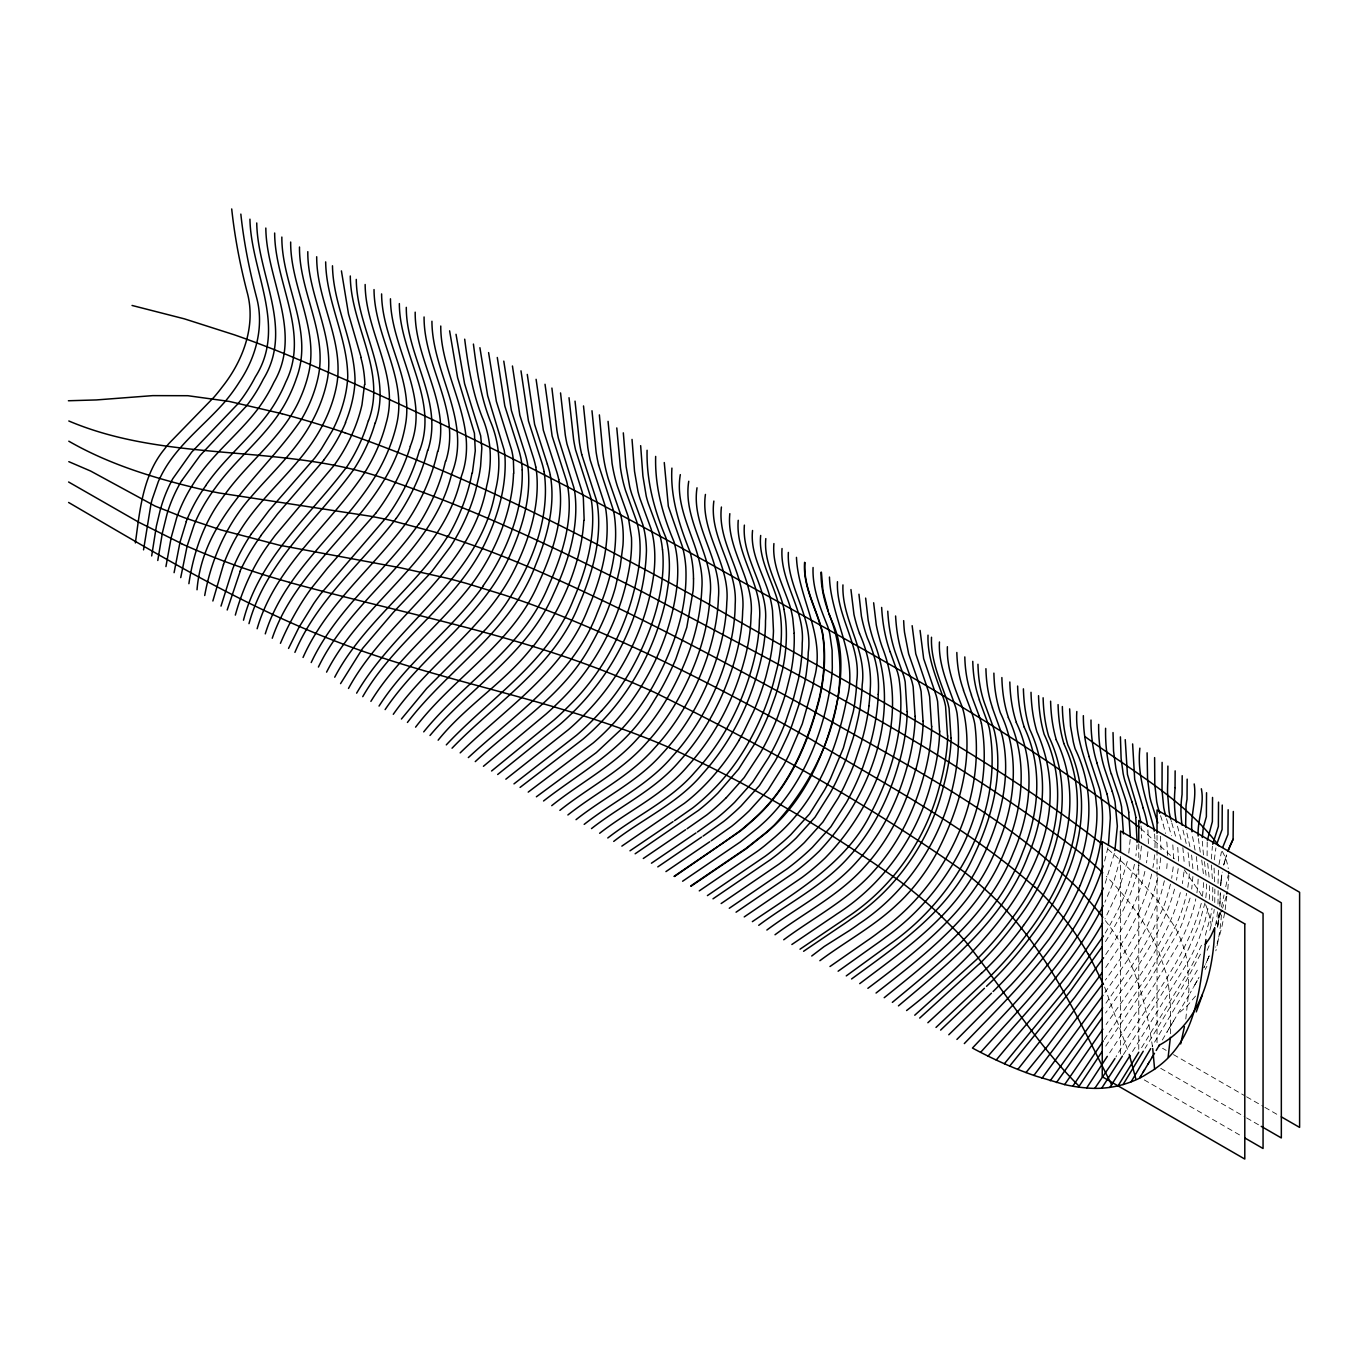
<?xml version="1.0" encoding="UTF-8"?>
<svg xmlns="http://www.w3.org/2000/svg" width="1368" height="1368" viewBox="0 0 1368 1368"><rect width="100%" height="100%" fill="white"/><g stroke="black" fill="none" stroke-linecap="round" stroke-linejoin="round"><path stroke-width="0.75" stroke-dasharray="5 3.75" d="M1178.6 861.122L1177.711 846.758M1173.693 858.591L1172.65 842.414M1148.402 843.629L1147.889 829.401M1211.364 859.019L1212.39 846.193M1203.686 882.582L1202.455 896.758M1198.146 879.162L1197.838 884.891A96.205 55.541 -60 0 1 1196.915 892.791M1220.119 898.69L1220.324 892.928M1220.119 898.861L1219.811 906.488M1170.563 1033.729L1170.409 1005.719L1168.529 985.131A363.392 209.8 0 0 0 1165.981 972.887L1159.175 952.692A505.835 292.051 0 0 0 1106.319 876.358M1220.256 894.98L1220.29 894.039M1217.999 904.077L1218.136 890.602M1220.307 893.578L1220.341 892.654M1220.034 901.495L1219.982 902.418M1219.965 902.88L1219.931 903.82M1214.75 902.487L1214.852 889.012M1219.914 904.282L1219.829 906.163M1192.896 876.46L1191.716 889.063M1212.664 900.811L1212.783 887.336M1130.19 839.439L1128.805 853.068M1141.442 846.023L1139.971 859.737M1218.409 870.185L1218.05 883.403M1136.996 844.996L1135.902 855.923M1220.684 885.626L1220.991 881.83M1220.701 885.455L1221.128 880.394M1214.305 859.839L1215.913 847.904M1207.209 842.004L1207.089 856.454M1219.367 913.243L1216.374 923.81M1219.418 912.695L1217.605 927.059M1160.714 857.77L1159.397 868.954M1226.788 896.143L1225.13 909.72M1147.94 851.7L1146.538 862.832M1217.486 911.806L1217.332 913.379A89.912 51.916 -60 0 1 1215.519 925.349M1183.987 871.98L1182.38 883.608M1173.231 866.833L1171.675 878.307M1178.19 868.594L1176.548 880.154M1221.077 880.906L1222.257 872.1M1221.179 879.915L1221.419 877.829A92.084 53.164 -60 0 1 1222.325 871.758M1218.854 918.509L1218.734 919.484M1218.392 922.186L1218.597 920.596M1218.974 864.508L1221.47 851.665M1218.204 923.366L1218.067 924.358M1217.982 924.836L1217.554 927.316M1185.8 1018.989L1188.963 989.56L1187.68 964.867A318.368 183.808 0 0 0 1175.796 928.53L1158.234 901.444L1135.936 875.708A651.39 376.08 0 0 0 1107.362 848.656M1227.797 889.2L1228.909 875.605M1224.634 913.02L1222.103 925.709A294.599 170.077 60 0 1 1215.673 947.169M1205.02 902.76L1198.778 925.213L1188.98 947.887M1107.909 847.715L1104.557 861.361M1138.98 865.363C1133.251 893.15 1119.93 918.697 1104.917 942.518M1114.339 853.393L1104.763 884.703M1217.571 925.452L1221.008 909.173M1221.436 907.138L1224.018 894.911M1225.745 886.772L1228.327 874.545M1120.255 858.625L1114.27 880.12L1104.882 902.196M1127.317 861.481L1119.092 889.166L1104.934 918.954M1134.448 864.319C1129.096 889.166 1117.673 912.234 1104.694 933.899M1201.275 903.342C1186.176 960.866 1145.05 1006.403 1115.878 1057.071M1164.407 880.753L1161.398 892.449A92.408 53.352 -60 0 1 1158.2 901.786L1148.111 924.135A230.696 133.192 -60 0 1 1127.523 960.233L1104.985 992.518M1157.773 877.555C1149.223 915.517 1128.036 949.067 1105.344 980.086M1190.074 898.075L1182.465 922.596A88.595 51.146 -60 0 1 1178.925 930.582L1148.265 982.617L1104.745 1047.597M1144.896 871.365C1138.125 902.059 1122.427 929.881 1104.951 955.685M1170.495 884.173L1166.357 899.015A100.531 58.037 -60 0 1 1162.851 908.506L1153.019 929.505A258.894 149.471 -60 0 1 1130.635 967.757L1104.557 1005.155M1223.71 865.089L1224.616 861.532M1223.779 864.85L1225.95 856.949M1226.258 896.314L1222.599 908.13M1174.565 889.08C1161.962 935.319 1132.687 974.426 1105.566 1013.072M1180.362 892.62C1167.041 942.073 1134.5 983.011 1106.096 1024.546M1209.842 930.36L1212.475 920.288A92.272 53.266 -60 0 0 1214.203 909.412M1224.993 860.181L1226.412 855.496M1205.345 935.216L1210.834 915.414A95.384 55.062 -60 0 0 1211.98 908.164M1220.632 913.396L1219.008 917.466M1209.038 956.215L1207.551 959.755M1209.244 955.736L1205.516 964.303M1209.124 945.75L1206.114 952.744M1201.463 945.254L1193.683 961.79A143.127 82.644 -60 0 1 1189.049 970.271L1140.946 1048.743M1207.328 960.268L1206.884 961.276M1206.661 961.772L1206.2 962.781M1139.63 910.729L1126.103 936.601L1104.181 969.826M1204.558 966.304L1203.84 967.809M1204.028 967.433L1204.832 965.774M1200.454 954.163L1186.501 980.223L1145.084 1048.264M1198.146 978.89L1199.018 977.265M1197.274 980.48L1192.879 988.312M1197.342 970.151L1152.13 1046.281M1196.932 981.095L1196.128 982.532M1195.871 983.028L1195.051 984.464M1194.794 984.943L1194.247 985.9M1193.973 986.396L1193.426 987.354M1190.126 993.082L1191.22 991.167M1162.338 1040.005L1168.768 1029.061M1166.904 1032.207L1167.485 1031.233M1189.22 994.621L1185.509 1000.88M1168.631 1029.283L1169.691 1027.488M1169.486 1027.813L1170.94 1025.367M1170.615 1025.915L1171.795 1023.914M1171.555 1024.341L1173.539 1020.99M1173.419 1021.195L1185.902 1000.23M1132.55 1051.53L1188.296 961.328A121.94 70.401 -60 0 0 1198.573 939.97L1204.387 923.588L1208.183 907.531A96.17 55.524 -60 0 0 1208.406 906.095M1123.402 1054.574L1174.325 974.204A218.213 125.993 -60 0 0 1189.066 947.921M1109.636 1052.83L1154.335 984.703L1182.072 938.174A103.079 59.508 -60 0 0 1195.803 898.879M1104.215 1039.577L1149.154 973.041L1175.83 925.726A104.344 60.243 -60 0 0 1186.655 893.321M1195.512 996.092L1187.133 1005.942L1177.591 1014.167M1162.526 1048.264L1166.186 1050.385M1173.487 1054.608L1244.777 1095.751M1246.607 1096.811L1263.04 1106.302M1264.87 1107.362L1279.49 1115.809M1160.714 1068.322L1244.777 1116.852M1246.607 1117.912L1259.398 1125.3M1144.264 1079.916L1241.135 1135.833M1140.861 828.666L1174.377 858.83M1184.278 869.791L1200.01 892.671A271.497 156.756 0 0 1 1202.062 896.604M1222.291 851.392L1223.197 853.085A134.765 77.805 0 0 1 1228.002 866.833L1228.293 868.577M1104.626 987.08L1128.583 1052.351M1160.543 815.67L1163.279 824.186M1166.545 818.731L1171.435 835.762M1171.795 822.938L1176.189 838.464M1171.093 820.458L1171.435 821.706M1177.455 826.186L1181.884 842.756M1186.193 843.509L1182.55 828.307M1189.904 846.57L1186.774 832.514A117.169 67.648 -60 0 1 1186.278 829.384M1195.051 850.126L1192.332 835.369M1200.266 852.196L1198.265 837.746M1196.35 856.59L1198.077 871.775M1201.737 860.01L1203.549 875.178M1182.858 847.681L1184.312 863.516M1191.596 855.034L1192.93 869.005M1204.456 861.584L1206.251 876.734M1203.464 854.949L1202.25 840.773M1152.506 1046.776L1149.496 1027.761A1051.342 606.982 0 0 0 1145.666 1009.875C1138.313 978.582 1126.462 947.904 1106.626 922.306A640.925 370.027 0 0 0 1104.745 919.792M1160.338 836.241L1161.056 849.682M1207.688 863.345L1209.244 878.478M1141.032 825.947L1141.408 830.461A142.169 82.08 -60 0 1 1141.647 838.088M1212.322 878.718L1211.432 864.781M1214.562 881.813L1214.066 867.654M1209.637 885.712L1209.62 893.167A96.17 55.524 -60 0 1 1209.209 899.699M1206.559 884.019L1206.559 885.506A91.998 53.113 -60 0 1 1205.55 899.648M1157.037 835.369L1157.037 848.092M1157.037 850.195L1157.037 869.261M1157.037 871.382L1157.037 1042.98M1138.774 843.799L1138.774 858.625M1138.774 860.746L1138.774 1049.29M1120.512 856.471L1120.512 1055.6M1205.601 904.607A271.497 156.756 0 0 1 1211.21 924.973M1206.935 966.287A294.599 170.077 60 0 1 1205.105 969.502M1221.419 914.867A283.142 163.476 60 0 1 1215.844 950.811M1226.104 856.436A74.795 43.178 -60 0 1 1226.6 854.914M1154.541 833.95A123.753 71.444 -60 0 1 1154.934 848.622M1154.558 854.812A123.753 71.444 -60 0 1 1152.916 867.534M1151.634 874.049A123.753 71.444 -60 0 1 1139.493 910.695M1163.091 824.357A134.235 77.497 -60 0 1 1165.45 833.471M1166.767 841.936A134.235 77.497 -60 0 1 1167.451 855.428M1167.143 863.567A134.235 77.497 -60 0 1 1166.34 871.963M1189.356 866.286A104.344 60.243 -60 0 0 1189.305 864.473L1188.912 859.138A146 84.286 -60 0 0 1188.005 852.281M1189.271 873.793A104.344 60.243 -60 0 1 1187.783 887.319"/><path stroke-width="1.5" d="M788.361 552.415C786.514 587.351 813.31 616.712 808.283 652.211A173.65 100.257 -60 0 1 807.599 662.916L806.231 673.945A141.417 81.635 -60 0 1 804.709 682.461L799.459 703.135L791.884 725.502A155.165 89.587 -60 0 1 787.66 735.779L781.043 749.818A185.792 107.268 -60 0 1 775.109 761.053L759.445 785.557L740.977 806.094A219.137 126.523 -60 0 1 735.095 811.617L727.913 817.961A167.837 96.906 -60 0 1 723.501 821.587L703.066 836.122M813.071 567.515C812.199 588.308 820.27 607.768 827.777 626.681A129.037 74.505 -60 0 1 829.829 634.034L832.12 650.262L832.308 667.721A196.479 113.441 -60 0 1 831.71 676.818C825.075 729.298 804.589 782.735 766.337 820.236A268.06 154.755 -60 0 1 758.351 827.486L740.327 841.953L682.615 881.231M1069.639 708.863L1070.528 726.134L1073.333 742.037A243.812 140.767 -60 0 0 1075.111 748.792C1105.771 811.805 1081.096 882.924 1041.527 935.661A251.626 145.282 -60 0 1 1036.978 941.783A290.238 167.563 -60 0 1 999.837 984.789L993.117 991.526M1120.409 736.856L1121.11 758.402L1123.145 773.57A146.29 84.457 -60 0 0 1124.872 780.735L1131.935 801.819M1076.821 711.531C1074.957 738.823 1087.115 763.686 1094.195 789.285A151.489 87.466 -60 0 1 1095.665 797.134L1096.777 808.266A131.174 75.736 -60 0 1 1087.902 865.516L1080.19 885.404M782.034 548.534C779.726 581.896 805.205 609.615 802.212 643.216A167.204 96.529 -60 0 1 801.443 659.137L800.844 664.626A146 84.303 -60 0 1 798.519 678.699L793.252 699.373L785.608 721.791M1113.022 732.564L1113.552 751.1L1115.895 768.457A157.662 91.023 -60 0 0 1117.605 775.519L1125.419 799.015A182.525 105.387 -60 0 1 1128.72 812.164M1139.869 748.159C1136.774 776.135 1147.136 802.024 1153.959 828.375M1147.102 752.827L1147.564 778.768L1149.753 796.313A125.172 72.265 -60 0 0 1151.018 801.648L1157.841 822.972M1154.609 757.598L1154.797 784.514L1156.73 801.785A123.445 71.273 -60 0 0 1157.927 807.069L1159.739 813.259M1162.116 762.386L1162.03 790.259L1163.706 807.257A123.103 71.068 -60 0 0 1164.818 812.489L1165.827 816.269M1167.896 766.063L1167.793 781.299A190.836 110.175 -60 0 0 1167.537 792.482L1169.076 811.481A123.821 71.478 -60 0 0 1170.119 816.679L1170.751 819.21M1175.044 787.66L1175.146 770.868M1182.191 775.707L1182.072 794.449A112.74 65.083 -60 0 0 1182.055 825.109M1187.168 779.127L1187.031 799.237A82.371 47.555 -60 0 0 1186.056 805.684L1185.663 823.793A117.169 67.648 -60 0 0 1186.039 827.537M1194.196 783.949C1196.761 800.126 1190.228 815.687 1191.955 831.778M1201.343 788.772C1204.661 804.948 1197.274 819.996 1198.163 835.968M1206.542 792.739L1206.371 816.713L1203.344 827.332L1202.284 837.507M1212.544 797.441L1212.373 821.569L1207.397 840.191M1218.529 802.144L1218.375 826.426L1212.715 844.244M1222.257 805.051L1222.103 829.453L1216.853 843.817M1228.156 809.753L1227.985 834.309L1222.736 847.322M1227.865 851.341A70.367 40.63 -60 0 1 1233.115 839.217L1233.32 811.463M773.912 543.575C771.945 566.096 783.573 586.034 790.174 606.776A146.359 84.491 -60 0 1 792.807 618.678L794.192 633.264M513.804 473.089L513.393 460.469A102.856 59.388 -60 0 0 512.59 454.586A116.229 67.1 -60 0 0 511.649 450.072L496.379 401.405L488.598 352.585M765.806 538.599C763.635 561.239 775.69 581.126 782.171 601.971A152.293 87.928 -60 0 1 784.001 609.307M760.676 535.469C758.214 559.255 771.979 579.758 777.93 601.869A155.49 89.775 -60 0 1 781.419 630.477A148.855 85.945 -60 0 1 777.657 665.994L773.176 683.744A183.808 106.123 -60 0 1 763.173 712.454C751.374 741.029 734.872 767.927 712.967 789.866A156.208 90.185 -60 0 1 692.584 808.026L674.527 820.646M878.222 694.363C879.727 674.988 875.332 655.853 867.5 638.223A251.302 145.093 -60 0 1 861.413 616.199L858.95 594.225M1130.31 836.788L1128.685 812.199M907.087 711.702L905.188 682.016A121.034 69.888 -60 0 0 903.786 676.031L896.382 655.511A223.035 128.763 -60 0 1 887.764 611.188M915.072 716.507L913.157 686.821A121.837 70.349 -60 0 0 911.755 680.837L904.351 660.316A215.203 124.249 -60 0 1 895.595 615.993M923.041 721.295L921.126 691.627A122.744 70.862 -60 0 0 919.724 685.642L908.643 653.818L904.522 632.324A176.78 102.07 -60 0 1 903.667 620.644M931.557 726.425L929.641 696.774A123.616 71.375 -60 0 0 928.239 690.789L915.773 653.836L912.148 625.689M939.542 731.23L937.61 701.579A124.573 71.923 -60 0 0 936.208 695.594L923.656 658.658L920.083 630.426M947.511 736.035L945.579 706.384A125.668 72.555 -60 0 0 944.176 700.399C936.96 679.178 927.162 658.162 928.017 635.162M951.016 738.139L949.084 708.487A126.352 72.949 -60 0 0 947.682 702.502C940.5 681.264 930.548 660.265 931.505 637.249M752.554 530.493C749.903 554.399 764.096 574.868 769.945 597.081A160.415 92.614 -60 0 1 772.527 610.761L773.467 630.819A146.615 84.645 -60 0 1 769.722 661.171L766.08 675.946A182.098 105.131 -60 0 1 753.597 711.309L743.303 732.615A137.655 79.481 -60 0 1 738.806 740.533M1137.133 842.329L1135.782 817.5M1123.453 833.881L1121.589 806.881A192.58 111.184 -60 0 0 1118.528 795.047L1111.415 773.895M364.538 384.613L361.973 404.791A101.437 58.567 -60 0 1 334.391 464.932M584.17 520.319L583.332 497.713A105.097 60.688 -60 0 0 582.221 492.053L567.002 444.07A250.96 144.888 -60 0 1 565.275 434.887L560.538 392.924M744.38 525.124C741.61 558.913 768.269 586.769 765.499 620.85C765.704 644.567 759.856 667.875 751.972 690.088C741.097 720.765 724.544 749.459 702.724 773.672C678.511 802.913 643.148 818.543 613.719 841.405M1214.716 927.692C1213.724 971.827 1201.07 1022.683 1159.329 1045.135M738.241 520.302C735.146 555.459 763.173 584.563 759.411 620.097C759.086 643.507 753.204 666.472 745.286 688.378C734.12 719.294 717.054 748.125 694.739 772.304C670.696 800.314 636.376 815.584 607.785 837.986M1170.392 1037.32L1168.152 1057.036M729.828 513.667C726.049 549.611 754.794 579.331 751.049 615.532C750.639 638.36 745.098 660.795 737.489 682.204C726.528 712.865 709.906 741.576 688.019 765.738C663.788 794.62 628.835 810.454 599.646 833.283M721.415 507.032C717.02 543.763 746.415 574.098 742.67 610.966C742.174 633.794 736.719 656.264 729.041 677.673C718.012 708.316 701.442 737.044 679.503 761.155C655.255 789.832 620.559 805.769 591.506 828.581M713.857 501.064C708.846 537.675 737.762 567.823 735.18 604.263C735.026 627.98 729.469 651.39 721.466 673.62C710.368 704.212 693.85 732.974 671.859 757.034C647.594 785.523 613.103 801.562 584.187 824.374M680.306 474.628C673.466 515.086 705.187 548.636 701.818 588.65C700.912 611.599 695.731 634.307 687.608 655.734C675.826 686.137 659.427 715.054 637.163 739.028C612.847 766.251 579.844 783.009 551.731 805.666M705.426 494.429C699.954 532.631 730.426 564.18 726.801 602.279C726.083 625.706 720.56 648.808 712.42 670.713C700.997 701.442 684.137 730.307 661.65 754.281C637.591 781.573 604.143 797.322 576.031 819.671M688.737 481.262C682.341 521.806 714.831 555.459 710.112 595.849C708.846 618.404 703.648 640.686 695.628 661.77C684.12 691.678 667.755 719.91 645.97 743.525C621.671 771.107 588.223 787.643 559.888 810.352M697.013 487.795C691.045 526.748 721.979 558.965 718.422 597.713C717.653 620.559 712.42 643.131 704.571 664.557C693.302 695.132 676.784 723.946 654.605 747.937C630.34 775.895 596.465 792.209 567.891 814.969M868.936 705.768L869.518 700.313A194.872 112.501 -60 0 0 870.219 689.592C871.707 670.217 867.363 651.048 859.48 633.452M135.381 542.925C139.844 510.521 142.682 475.466 164.451 449.149A95.008 54.857 -60 0 1 168.709 443.728L214.075 397.079A114.946 66.365 -60 0 0 222.283 386.905C243.213 360.502 256.432 325.293 247.027 291.777C239.998 264.571 234.697 236.921 231.705 208.945M143.537 549.851L150.976 504.057A120.504 69.563 -60 0 1 152.207 499.269L158.295 481.69A61.748 35.654 -60 0 1 160.843 476.269C175.514 446.396 203.182 426.542 224.66 402.038A104.173 60.141 -60 0 0 239.503 381.792C255.765 357.544 264.246 327.055 256.774 298.258C249.506 270.608 243.846 242.546 240.836 214.092M151.677 555.938L156.38 526.133L160.774 507.802M157.782 560.487L162.416 532.733L167.084 513.804A91.16 52.634 -60 0 1 181.653 480.613M188.887 583.691C193.333 553.099 203.678 522.969 222.266 498.02A146.752 84.73 -60 0 1 226.455 492.326C250.173 460.127 284.219 435.366 300.379 397.883A88.698 51.215 -60 0 0 308.245 374.883C319.787 329.517 290.307 287.263 290.666 242.033M1108.422 844.928L1110.32 818.235A147.197 84.987 -60 0 0 1109.294 805.991L1107.652 796.877A164.776 95.144 -60 0 0 1106.9 793.748M165.938 566.574L171.205 537.521L176.711 517.685A94.135 54.344 -60 0 1 193.709 483.178C211.219 455.082 238.203 434.887 258.056 408.69A91.331 52.719 -60 0 0 264.486 399.319A93.349 53.899 -60 0 0 273.908 382.322C303.149 332.253 266.332 279.739 265.819 228.046M174.095 572.662L179.995 542.275L186.322 521.567M180.73 577.604L187.108 546.14L194.153 524.714A84.371 48.701 -60 0 1 197.488 517.172L199.437 513.205A109.508 63.236 -60 0 1 215.392 487.777C237.057 457.305 268.675 434.733 286.391 401.371A89.125 51.454 -60 0 0 296.514 377.961C314.247 330.492 281.569 284.698 281.842 237.057M1114.886 850.588L1117.348 826.169L1115.057 802.024A199.642 115.254 -60 0 0 1112.235 791.456M197.026 589.779C202.874 517.275 263.699 474.679 301.405 419.412A82.507 47.641 -60 0 0 306.141 410.776L307.68 407.63A89.69 51.779 -60 0 0 317.803 378.628C328.388 333.553 299.062 291.914 299.489 247.009M472.353 473.02L475.277 450.841L474.439 433.297L457.596 377.585L449.61 330.834M1184.414 1026.667L1180.687 1043.921M204.704 595.507C211.305 558.828 226.985 523.653 252.003 495.832C272.608 471.994 296.377 450.311 311.579 422.319A90.014 51.967 -60 0 0 315.923 413.854A92.853 53.608 -60 0 0 326.097 385.263C337.828 339.503 307.355 297.284 307.8 251.678M437.914 451.423C450.859 403.047 414.658 360.194 415.188 312.161M1227.233 892.158L1226.84 893.937M1205.943 939.56C1200.317 984.601 1197.77 1037.816 1157.379 1067.108A207.132 119.597 60 0 1 1153.361 1070.015L1143.015 1076.342M445.78 461.255C461.734 411.221 423.67 366.607 424.08 316.966M427.859 450.38C444.019 400.841 406.005 356.467 406.296 307.355M212.861 600.997L223.463 564.539M221 606.109L232.834 568.524A114.724 66.228 -60 0 1 251.284 533.982M227.191 609.991L240.152 571.414M915.773 768.85C906.42 804.521 889.97 838.841 865.038 866.269C839.747 894.894 805.171 912.2 775.023 934.754M924.255 773.997C914.953 809.651 898.434 843.919 873.571 871.348C848.28 899.87 813.857 917.33 783.727 939.782M932.206 778.819C918.886 833.916 884.771 883.283 836.959 913.961A247.676 142.99 -60 0 1 829.401 919.074L791.867 944.501M940.141 783.642C926.957 838.122 893.458 887.08 846.382 917.774A227.943 131.602 -60 0 1 837.541 923.827L800.006 949.204M899.494 760.676C890.004 795.868 873.571 829.726 848.947 856.813C823.639 885.506 788.909 902.709 758.727 925.315M907.429 765.499C898.024 800.673 881.625 834.48 857.001 861.532C831.71 890.209 797.031 907.446 766.867 930.035M419.719 450.243C438.906 399.678 399.37 353.765 399.353 303.593M375.277 422.969C392.821 373.652 356.569 328.423 356.279 279.397M368.573 420.523C386.922 371.002 350.584 325.276 350.293 275.977M410.263 446.293C430.749 395.574 390.649 349.165 390.461 298.788M235.33 615.104C242.581 589.027 253.832 563.992 270.129 542.292A224.66 129.703 -60 0 1 275.293 535.264L334.425 464.966M1103.155 865.961C1080.002 938.824 1023.384 993.784 972.46 1048.042A536.752 309.886 60 0 0 1017.86 1069.417A571.208 329.791 60 0 0 1036.038 1076.137L1064.629 1084.602A295.898 170.829 60 0 0 1086.671 1087.936C1105.652 1089.8 1125.248 1085.782 1142.109 1076.89M243.487 620.2C259.304 558.537 309.219 516.266 346.258 467.548M1202.386 994.861L1196.265 1011.875M248.976 623.654C265.802 561.461 317.53 519.908 353.696 469.566A104.601 60.397 -60 0 0 375.14 422.986M257.133 628.75C275.327 565.736 329.808 525.312 364.709 472.559A106.824 61.68 -60 0 0 386.015 423.584C400.277 375.533 365.359 332.185 365.153 284.493M1221.744 910.472L1221.299 911.635M265.272 633.863C284.869 570.08 342.342 530.852 375.721 475.568M1228.054 850.811L1233.132 839.234M272.249 638.24C300.122 555.733 392.291 510.948 405.954 421.686C412.247 377.294 381.894 338.152 381.604 293.915M1103.36 888.106C1076.428 951.957 1026.12 1001.632 980.617 1052.334M1214.425 928.376L1211.296 935.148A134.115 77.429 0 0 1 1209.534 938.345L1205.225 944.416M288.545 648.415L299.096 627.091L313.819 603.425A183.979 106.225 -60 0 1 320.745 593.832L387.623 515.924A128.489 74.18 -60 0 0 419.463 450.26M294.907 652.382C317.119 599.629 362.281 562.693 396.327 518.233M303.046 657.461C326.627 604.109 373.772 567.429 407.476 521.191A125.24 72.316 -60 0 0 437.572 451.508M340.564 683.624L362.623 648.381L393.009 612.761A356.398 205.764 -60 0 1 400.226 605.049L431.399 572.081L450.431 546.721A123.24 71.153 -60 0 0 475.619 490.599L479.056 475.773A154.635 89.279 -60 0 0 480.596 466.146L481.827 447.883L480.664 435.742L464.573 383.656L456.023 334.288M311.203 662.539C336.442 608.726 385.092 572.046 418.625 524.149M1103.172 905.599C1074.803 962.679 1029.215 1008.319 988.089 1056.113M318.419 667.054C352.67 595.713 432.613 553.493 451.679 473.807C472.559 421.156 432.066 373.464 431.929 321.241M326.576 672.133C362.776 600.894 444.036 557.939 461.409 476.252C480.339 424.251 440.462 377.619 440.752 326.029M348.498 688.446C387.537 616.455 471.755 571.379 486.717 485.862C492.446 463.256 491.522 439.128 482.357 417.582C472.439 392.496 468.01 365.803 464.692 339.178M1131.182 1081.746L1150.71 1048.623M1102.676 923.007C1074.034 973.623 1032.908 1015.381 996.246 1060.029M1123.043 1084.619L1143.238 1051.257M1158.781 1046.075L1159.671 1044.571M1159.055 1045.597L1156.182 1050.47M334.715 677.211C363.272 622.833 415.94 587.334 448.106 535.726M1154.506 1053.309L1148.898 1062.645M356.638 693.149C397.832 622.491 481.16 576.082 495.524 490.189C501.218 467.172 499.696 442.787 490.291 421.002C480.613 396.395 476.731 370.147 473.414 344.069M1139.595 1078.001L1140.69 1076.206M1152.01 1057.481L1152.762 1056.216M1140.348 1076.77L1143.545 1071.435M1143.289 1071.879L1144.571 1069.776M1147.974 1064.167L1149.274 1061.995M1144.246 1070.306L1148.299 1063.62M181.722 480.647L200.224 455.356L246.479 405.988A91.639 52.907 -60 0 0 253.302 396.464A94.016 54.292 -60 0 0 263.254 379.261C294.206 329.004 257.509 275.224 256.739 222.967M1138.809 1052.231L1117.981 1085.987M1103.463 935.934L1069.126 984.994L1004.386 1063.723M362.742 696.671C395.352 639.643 455.219 603.562 484.477 544.293C497.713 516.95 506.827 486.581 504.929 455.971A99.505 57.456 -60 0 0 504.159 450.055L487.641 395.608L479.911 347.711M1130.002 1055.634L1109.841 1087.457M1122.41 1056.13L1101.702 1088.176M1086.671 1087.953L1107.293 1056.37M1114.937 1058.558L1113.98 1060.012A225.686 130.302 -60 0 1 1110.046 1065.98L1094.81 1088.312M370.882 701.374C398.498 656.315 441.676 624.201 473.191 582.272A132.816 76.676 -60 0 0 513.513 473.26M1078.514 1087.098L1102.078 1051.564M1102.317 946.57L1069.725 991.971L1009.704 1066.031M1072.768 1086.226L1103.241 1040.997M379.039 706.076C407.801 660.915 452.483 629.194 483.417 585.76M1064.629 1084.602L1102.865 1029.164M251.25 533.965L269.239 510.196L314.572 458.28A130.644 75.428 -60 0 0 321.429 448.807L332.407 430.544A87.381 50.445 -60 0 0 337.28 420.215A92.511 53.42 -60 0 0 347.216 383.536A87.347 50.428 -60 0 0 347.746 376.474C347.404 337.144 326.148 301.49 325.669 261.887M1103.566 957.72L1074.94 997.084L1017.843 1069.4M385.126 709.599C422.319 654.126 483.691 616.694 510.572 553.886C523.123 525.432 532.391 493.814 527.33 462.521A154.738 89.33 -60 0 0 524.491 451.611L511.41 410.605L503.783 361.118M1056.472 1082.567L1102.044 1018.031M205.645 485.674C224.078 458.468 250.566 438.068 269.633 411.392A87.193 50.342 -60 0 0 275.601 402.226A90.835 52.446 -60 0 0 285.758 382.065C310.211 332.817 274.78 283.142 274.66 233.022M260.809 535.623L277.584 513.855L323.959 460.007M1050.214 1080.754L1102.676 1007.771M415.581 727.16C453.714 677.023 512.795 643.456 538.325 583.589C553.27 551.424 565.189 515.36 558.76 479.552M393.283 714.301C431.125 660.436 491.471 623.466 518.181 561.496C530.767 533.913 539.573 503.458 536.649 472.883A108.499 62.654 -60 0 0 535.76 467.069M1102.095 972.768L1047.221 1046.52L1026 1072.546M1102.967 995.305L1042.057 1078.172M1023.52 925.401C1062.491 872.716 1086.466 802.503 1056.181 739.797M1102.762 983.643L1033.917 1075.402M401.423 719.004L426.696 688.463L485.931 629.024A171.684 99.112 -60 0 0 505.168 604.878C531.109 566.198 550.791 519.019 544.122 471.652M407.425 722.458C448.328 668.815 511.273 630.922 535.521 565.206C547.183 536.94 555.75 505.733 550.278 475.021M423.721 731.863C463.495 682.529 522.576 648.107 547.833 587.488C562.265 555.391 574.03 519.532 567.275 484.033A125.343 72.367 -60 0 0 566.472 480.749L552.125 436.016L545.028 384.271M375.653 513.359L327.499 568.096L311.34 588.308A145.692 84.115 -60 0 0 305.201 597.115L303.149 600.244A167.648 96.803 -60 0 0 280.44 643.336M429.997 735.471C470.062 687.557 527.962 653.459 553.493 594.02C567.976 562.71 579.109 528.048 574.919 493.164A107.268 61.919 -60 0 0 573.842 487.487L558.383 438.205A255.457 147.487 -60 0 1 556.879 430.304L551.903 388.067M438.136 740.173C466.266 705.255 505.886 681.709 533.161 645.918M446.293 744.876C489.932 698.193 548.756 662.078 573.209 600.125C586.359 569.515 596.003 535.863 591.66 502.295A106.738 61.628 -60 0 0 590.531 496.669L575.586 449.969A248.207 143.298 -60 0 1 573.602 439.521L569.02 397.729M601.595 710.676C624.064 686.137 640.07 656.401 651.322 625.261A149.899 86.543 -60 0 0 662.522 549.697M452.039 748.193C496.191 702.434 554.656 666.472 578.886 604.741C592.344 573.739 602.091 539.556 597.559 505.527A107.747 62.21 -60 0 0 596.397 499.919L581.725 454.501M460.178 752.879C505.921 708.179 564.043 671.107 588.052 608.828C601.236 577.963 610.624 543.9 605.904 510.11A109.235 63.065 -60 0 0 604.707 504.536L590.292 460.4A245.744 141.879 -60 0 1 587.778 447.404L583.503 405.937M964.32 1043.579C1027.932 977.231 1117.981 894.655 1100.265 791.73A171.513 99.026 -60 0 0 1099.479 788.635L1088.979 756.589M468.335 757.581C515.599 713.908 573.483 675.792 597.2 612.932C610.077 582.152 619.259 548.226 614.249 514.693A112.279 64.826 -60 0 0 613.018 509.135L598.586 465.017M726.357 797.63L744.158 777.605L760.454 752.776A162.125 93.605 -60 0 0 777.571 717.02L783.283 700.98A203.969 117.768 -60 0 0 786.155 691.592L790.584 673.86A153.592 88.681 -60 0 0 794.124 633.316M991.441 993.202L948.776 1034.772M956.916 1039.424L1011.123 984.84A374.404 216.161 -60 0 0 1034.071 958.66L1049.376 938.841L1063.483 917.706A158.927 91.759 -60 0 0 1080.173 885.404M475.26 761.617C515.24 724.305 564.727 694.346 591.147 644.619A162.689 93.93 -60 0 0 607.7 609.991L612.368 597.269A142.922 82.507 -60 0 0 615.275 587.847L620.2 566.574L622.97 545.285A121.205 69.973 -60 0 0 622.183 522.388A115.203 66.519 -60 0 0 620.405 513.855L608.298 478.834A266.367 153.78 -60 0 1 605.152 466.402L604.622 463.82A234.92 135.637 -60 0 1 602.929 453.287L599.372 414.897M979.813 963.397L919.706 1018.066M986.499 986.345L993.715 979.368A255.149 147.317 -60 0 0 1031.694 935.37C1072.803 881.437 1098.983 810.215 1067.827 744.996A197.539 114.04 -60 0 1 1062.355 706.538M984.43 988.312L940.62 1030.087M981.42 973.315L927.863 1022.734M483.434 766.285L545.935 714.164A221.65 127.976 -60 0 0 558.845 702.092C597.508 664.951 622.748 614.335 630.357 561.359A134.406 77.6 -60 0 0 631.469 537.521L628.22 516.574L617.344 486.067A241.281 139.314 -60 0 1 612.043 463.154L608.059 421.361M491.591 770.988L554.091 719.927A208.09 120.145 -60 0 0 569.481 705.341C607.187 668.217 631.435 618.028 638.959 565.788A129.943 75.018 -60 0 0 640.036 552.313A132.542 76.522 -60 0 0 638.959 532.34A129.259 74.624 -60 0 0 636.582 521.157L625.604 490.702A223.035 128.78 -60 0 1 620.439 467.719L616.78 427.928M936.003 1027.419L990.706 975.794A242.581 140.049 -60 0 0 1028.719 931.728C1068.887 878.683 1094.52 807.325 1063.705 743.44M497.678 774.493L560.179 724.185A199.728 115.305 -60 0 0 581.468 703.477C619.619 662.232 644.824 607.05 646.448 550.5A134.782 77.822 -60 0 0 642.823 524.594L631.794 494.173A196.582 113.493 -60 0 1 629.707 486.82L626.099 466.471L623.312 432.852M914.747 1015.21L976.41 959.669A212.98 122.966 -60 0 0 1013.945 915.705C1051.924 864.884 1073.093 794.483 1044.177 734.394A206.209 119.05 -60 0 1 1038.534 695.696M505.835 779.196L568.336 729.742A189.725 109.543 -60 0 0 591.523 707.068C625.108 670.354 647.218 622.953 653.853 573.637A133.637 77.155 -60 0 0 654.793 560.23A137.877 79.6 -60 0 0 652.775 535.76A136.373 78.745 -60 0 0 651.185 529.177L640.07 498.807A176.044 101.642 -60 0 1 637.984 491.454L634.53 471.276L632.033 439.419M906.591 1010.542C988.038 946.861 1086.089 844.073 1036.978 731.948A206.722 119.358 -60 0 1 1031.01 692.311M898.451 1005.873C948.947 963.192 1004.044 919.706 1028.069 855.718C1045.203 815.892 1048.709 769.346 1029.779 729.486A205.114 118.418 -60 0 1 1023.401 688.839M892.346 1002.368C943.492 959.874 999.256 916.321 1022.888 851.648C1039.389 812.25 1042.878 766.371 1024.17 727.075M513.975 783.881L576.475 735.317A181.123 104.566 -60 0 0 601.595 710.659M884.207 997.7C934.412 957.07 988.859 915.158 1013.295 852.948C1031.181 811.908 1035.918 763.686 1016.253 722.407M876.05 993.031C926.854 953.308 981.318 911.635 1005.429 849.323C1023.315 807.924 1028.189 759.189 1008.319 717.584M867.876 988.329C919.655 949.272 974.803 907.377 998.041 844.124C1015.432 802.691 1020.271 754.161 1000.35 712.745A186.099 107.439 -60 0 1 993.886 673.124M859.737 983.643C905.24 949.118 955.24 915.175 980.411 861.737C999.512 823.451 1011.927 778.973 1002.351 736.292A160.466 92.648 -60 0 0 1001.085 731.948L992.416 707.923M846.262 975.897L883.796 948.605A258.757 149.386 -60 0 0 890.106 944.005C957.515 896.775 1004.334 811.481 989.32 728.272A177.105 102.241 -60 0 0 987.337 721.825L979.3 699.954M851.58 978.958C898.058 944.895 949.135 910.78 973.606 856.214C991.834 817.876 1004.061 773.792 994.468 731.435A177.19 102.292 -60 0 0 992.484 724.989L984.481 703.101A177.156 102.275 -60 0 1 977.966 664.25M520.079 787.404L582.58 739.472A175.685 101.437 -60 0 0 609.136 713.361C636.291 682.341 655.272 644.277 664.78 604.229A171.718 99.146 -60 0 0 666.541 595.576L668.251 584.358A143.674 82.952 -60 0 0 668.114 548.414A139.604 80.592 -60 0 0 665.72 537.214C654.058 509.614 646.397 480.561 647.081 450.26M838.122 971.212L875.657 944.501A235.775 136.116 -60 0 0 885.746 937.131C951.923 890.055 996.058 805.154 981.42 723.415M829.983 966.509L867.517 940.415A222.539 128.489 -60 0 0 880.12 931.232C944.604 885.37 985.028 803.375 974.82 724.117A132.628 76.574 -60 0 0 973.537 718.559A175.343 101.232 -60 0 0 971.195 711.069L963.414 690.31M811.737 955.993L824.169 946.536L849.271 930.65A208.004 120.093 -60 0 0 859.361 923.605C927.059 878.718 966.766 793.867 957.053 713.309A127.942 73.872 -60 0 0 955.651 707.307C948.537 686.018 938.26 665.07 939.44 641.985M528.219 792.106L593.233 742.927A169.632 97.949 -60 0 0 615.6 721.056C648.569 683.504 671.038 635.932 676.955 586.137A139.792 80.712 -60 0 0 677.741 572.833A144.341 83.328 -60 0 0 674.031 541.831C662.557 514.71 654.776 486.204 655.665 456.416M803.597 951.273L841.132 925.897A224.506 129.618 -60 0 0 851.221 918.92C897.682 888.294 930.514 839.661 943.629 785.762A174.83 100.941 -60 0 0 951.205 738.053M819.894 960.695C845.527 941.492 874.186 926.307 897.528 903.991A113.253 65.39 -60 0 0 904.915 896.792L909.737 891.56A124.488 71.871 -60 0 0 936.721 852.948C958.609 810.557 973.725 761.07 963.944 713.224A141.297 81.584 -60 0 0 961.824 705.939C954.214 687.027 946.519 667.516 947.391 646.722M536.376 796.792L596.328 752.588L622.731 727.913A139.502 80.541 -60 0 0 652.964 686.052C673.056 649.937 687.899 609.136 685.813 567.258A147.949 85.415 -60 0 0 682.341 546.448L668.336 506.314L664.267 462.555M543.558 800.981C577.706 774.391 617.361 753.101 643.08 717.123A122.197 70.555 -60 0 0 649.304 708.436L660.453 690.293A187.724 108.38 -60 0 0 675.877 658.914L686.787 627.382L693.131 590.531A137.963 79.652 -60 0 0 693.508 578.869M752.366 921.639C796.963 891.132 847.51 862.609 871.724 811.532C892.842 770.988 905.941 724.134 898.981 678.271A121.735 70.281 -60 0 0 897.562 672.286L890.158 651.766M744.226 916.919L801.939 877.538A198.428 114.553 -60 0 0 825.092 858.027C876.7 805.376 910.643 718.85 882.189 646.996A240.888 139.074 -60 0 1 879.932 640.036L878 632.785A286.425 165.374 -60 0 1 876.255 624.851L873.639 602.775M736.069 912.2L793.799 872.835A198.993 114.895 -60 0 0 819.21 851.204C869.552 797.835 902.11 713.737 874.169 642.208A256.158 147.898 -60 0 1 868.167 620.114L865.636 598.107M729.281 908.266L786.993 868.902A200.805 115.938 -60 0 0 812.438 847.288L830.786 826.905L846.45 802.418A160.518 92.682 -60 0 0 862.866 767.089L868.218 751.254A180.798 104.378 -60 0 0 878.256 694.363M621.859 846.108L684.428 803.307A147.522 85.175 -60 0 0 738.908 740.601M721.141 903.547L778.854 864.2A191.383 110.5 -60 0 0 789.165 856.163L796.911 849.511A216.931 125.24 -60 0 0 804.333 842.637L822.886 822.065L838.379 797.664A177.618 102.549 -60 0 0 844.193 786.497L850.639 772.544A151.831 87.655 -60 0 0 854.744 762.352L861.071 743.354A175.873 101.54 -60 0 0 869.005 705.751M629.998 850.811L673.056 821.621M713.002 898.827L770.714 859.497A184.954 106.79 -60 0 0 778.426 853.598L788.755 844.86A228.268 131.79 -60 0 0 796.227 837.968L814.986 817.226L830.29 792.927A188.049 108.568 -60 0 0 836.087 781.761L842.517 767.824A150.822 87.073 -60 0 0 846.621 757.633L852.965 738.617A200.412 115.716 -60 0 0 855.479 729.554L858.198 717.858A157.987 91.211 -60 0 0 860.198 706.521L861.498 695.525A196.376 113.373 -60 0 0 862.199 684.804C866.97 649.492 841.508 619.858 842.944 584.905M635.145 853.786L698.501 810.369A160.449 92.631 -60 0 0 718.132 792.859L738.549 769.175L754.709 743.73A159.458 92.066 -60 0 0 769.517 712.266L775.314 696.192A197.915 114.262 -60 0 0 778.204 686.787L782.667 669.038A151.933 87.723 -60 0 0 783.881 609.41M643.302 858.488L685.59 829.726M707.41 895.595L765.139 856.283A181.79 104.96 -60 0 0 772.852 850.383L783.18 841.662A236.51 136.543 -60 0 0 790.687 834.788L809.582 813.909L824.75 789.678A196.291 113.322 -60 0 0 830.53 778.512L843.372 748.057L853.273 711.702A152.959 88.322 -60 0 0 854.726 703.237L856.026 692.259A197.505 114.023 -60 0 0 856.71 681.538C861.601 646.226 835.933 616.643 837.455 581.708M651.442 863.208L695.97 832.958M699.27 890.876L756.983 851.58A177.207 102.309 -60 0 0 764.695 845.698L775.023 837.011A250.122 144.41 -60 0 0 782.564 830.12C817.842 796.261 837.079 748.535 846.279 701.237C859.737 657.119 830.872 619.636 829.453 577.057M657.803 866.885L701.579 837.079M665.942 871.587L709.736 841.765M690.755 885.951L745.953 848.434L766.507 832.137A264.93 152.959 -60 0 0 774.1 825.246C824.22 771.894 858.796 684.718 828.751 613.36M691.131 886.156L746.329 848.656L766.867 832.36A264.229 152.549 -60 0 0 774.459 825.451C809.856 791.644 828.854 743.73 838.276 696.466C841.85 672.372 843.064 646.688 833.146 623.894C825.981 607.614 820.697 590.155 821.074 572.183M674.099 876.307L717.875 846.433M674.458 876.512L740.156 831.214A181.072 104.532 -60 0 0 744.568 827.623L751.75 821.364A265.341 153.199 -60 0 0 757.786 815.824C790.619 784.822 808.71 741.268 819.654 698.176C824.494 676.715 826.289 654.229 822.527 632.443C816.935 609.068 803.153 587.471 804.948 562.573M697.441 831.983L716.353 818.543A165.494 95.555 -60 0 0 725.16 811.139L728.751 807.907A205.183 118.469 -60 0 0 734.565 802.383L752.742 782.068L768.679 757.427A166.297 96.016 -60 0 0 785.642 721.791M711.206 840.79L731.641 826.306A173.086 99.932 -60 0 0 736.052 822.681L743.251 816.388A240.563 138.886 -60 0 0 749.185 810.848L768.029 790.003L783.334 765.704A202.173 116.725 -60 0 0 789.182 754.503L802.281 723.894L812.643 687.283A139.69 80.661 -60 0 0 814.148 678.784C826.392 636.137 798.16 598.534 796.467 557.375M719.363 845.475L739.78 831.009A182.542 105.387 -60 0 0 744.192 827.401L751.391 821.142A262.365 151.489 -60 0 0 757.41 815.619C790.242 784.599 808.351 741.046 819.295 697.954C824.135 676.493 825.93 654.007 822.168 632.238C816.576 608.846 802.777 587.265 804.589 562.351M687.078 828.769L706.64 815.071A168.948 97.538 -60 0 0 726.34 797.595M68.4 400.756L96.393 399.935L152.771 395.626L187.861 395.711L229.26 401.423L282.047 413.734M132.046 305.457L184.321 318.829L234.338 334.818A835.386 482.305 0 0 1 287.485 354.962C441.59 419.121 589.984 496.02 735.266 577.98C873.639 654.776 1014.047 730.426 1139.476 827.554M289.366 582.409C405.868 614.403 526.15 635.846 637.334 684.735A733.761 423.635 0 0 1 654.178 692.208C760.865 744.688 865.722 802.315 962.901 871.006A516.334 298.104 0 0 1 998.212 901.888C1049.188 953.633 1079.301 1021.024 1111.739 1084.892M344.873 432.767C470.985 476.731 589.693 538.906 706.572 602.912C838.687 679.229 976.615 747.304 1097.905 840.739M611.24 725.057C520.062 693.354 424.456 675.963 334.408 640.754C240.888 604.81 154.806 552.809 68.605 502.466M68.81 461.666L90.613 471.037L155.012 506.04L184.133 517.634L221.086 529.963L279.311 545.199L400.533 567.806L447.097 578.236A531.947 307.116 0 0 1 466.505 583.418L504.005 594.926A744.825 430.031 0 0 1 563.941 617.002C649.201 651.698 731.23 693.696 811.07 739.404C887.199 785.711 967.484 827.332 1034.465 886.891M669.978 747.937C750.382 784.291 826.717 829.606 898.776 880.428A641.541 370.386 0 0 1 939.32 914.234M181.602 543.609L138.886 522.285L68.605 481.998M68.81 420.985C172.282 464.881 290.324 441.744 395.232 482.425C480.51 511.683 561.923 550.928 642.173 591.728C793.252 672.594 948.007 749.938 1083.849 855.479M68.81 441.197C109.098 464.402 154.02 478.048 199.027 488.769A383.656 221.513 0 0 0 219.085 492.976L370.266 516.198A351.713 203.062 0 0 1 390.393 520.285L435.708 532.357L484.238 549.184A944.86 545.507 0 0 1 530.938 567.874C625.689 608.931 716.935 657.529 807.223 707.512C886.361 754.042 969.348 795.663 1040.552 854.265A989.115 571.054 0 0 1 1052.471 864.49L1074.906 885.404A557.956 322.13 0 0 1 1085.217 896.228L1097.905 911.02A640.925 370.027 0 0 1 1102.83 917.278M1281.32 1116.852L1299.6 1127.403L1299.6 892.261L1157.037 809.959L1157.037 833.249M1261.228 1126.343L1281.337 1137.954L1281.337 902.795L1138.774 820.492L1138.774 841.679M1244.794 1137.954L1263.057 1148.504L1263.057 913.345L1120.512 831.043L1120.512 852.23M1084.978 736.582C1131.062 770.611 1183.987 799.1 1218.888 845.834M939.32 914.234L956.933 931.899A538.975 311.169 0 0 1 966.595 942.843C1004.317 990.517 1035.832 1043.151 1079.198 1086.295M1088.364 954.06L1103.48 984.379M979.095 715.909L971.348 695.132M828.307 611.291L822.989 591.147L821.433 572.388M1143.186 808.026L1134.705 779.486L1132.619 743.936M547.371 464.145L534.614 424.405L527.279 374.404M1136.295 804.025L1127.437 774.425L1125.231 739.66M1112.252 791.439L1104.711 769.124A191.332 110.466 -60 0 1 1098.641 724.424M1096.845 762.865L1106.9 793.748M1129.233 1054.369L1135.799 1078.771M361.118 357.39L348.515 313.99L341.419 270.898M1140.416 820.971L1140.673 822.818M497.285 357.476L504.809 405.937L518.575 449.217A144.803 83.602 -60 0 1 521.054 459.101A106.584 61.543 -60 0 1 521.875 464.983L522.268 469.874M512.436 365.991L519.823 415.154L532.904 456.16A154.823 89.382 -60 0 1 535.794 467.035M520.986 370.831L528.458 421.002L541.232 460.759A158.346 91.434 -60 0 1 544.139 471.618M536.102 379.312L543.352 430.236L556.126 469.874A157.491 90.921 -60 0 1 558.777 479.535M316.692 256.739C316.487 300.054 343.539 339.367 337.058 382.801A92.767 53.557 -60 0 1 326.524 417.069A89.347 51.591 -60 0 1 321.309 427.586C300.379 466.813 262.81 493.403 239.793 531.16A107.73 62.193 -60 0 0 223.48 564.539M332.475 265.785C333.125 305.098 353.953 340.427 355.03 379.398A88.51 51.112 -60 0 1 354.859 383.519A92.665 53.489 -60 0 1 345.386 422.627M374.028 289.571C374.233 335.964 407.527 377.534 396.652 424.268A109.765 63.373 -60 0 1 375.653 475.534M662.488 549.731L661.89 544.96A136.663 78.899 -60 0 0 659.513 533.776L648.312 503.441A162.04 93.554 -60 0 1 646.226 496.088L642.909 476.081L640.651 445.66M249.934 219.171C250.96 271.873 287.485 326.593 255.303 376.969A94.443 54.532 -60 0 1 244.94 394.326A91.742 52.976 -60 0 1 237.81 403.953L191.64 452.175L172.761 478.766A89.023 51.403 -60 0 0 160.894 507.784M1152.728 1048.504L1154.609 1069.314M575.022 401.132L579.468 442.77A247.505 142.888 -60 0 0 581.725 454.501M591.985 410.759L596.106 452.021A242.666 140.1 -60 0 0 598.586 465.017M1228.72 872.083L1228.806 873.263M850.947 589.557L853.957 614.403A249.677 144.153 -60 0 0 859.497 633.435M693.508 578.869L693.405 574.645A146.53 84.611 -60 0 0 690.224 552.433C679.554 525.449 670.149 497.713 671.91 468.095M611.222 725.091A675.159 389.794 0 0 1 670.012 747.903M282.047 413.752A739.336 426.85 0 0 1 344.89 432.767M1097.94 840.739A651.39 376.08 0 0 1 1101.992 844.09M1083.576 855.599A505.835 292.051 0 0 1 1102.728 872.818M1034.738 886.789A547.474 316.076 0 0 1 1088.09 954.112M289.435 582.341A595.234 343.659 0 0 1 181.448 543.712M1153.857 828.478A123.753 71.444 -60 0 1 1154.233 831.163M186.202 521.55A98.684 56.977 -60 0 1 205.73 485.76M368.351 420.54A103.421 59.713 -60 0 1 346.326 467.617M360.861 357.629A159.133 91.878 -60 0 1 364.914 384.374M239.947 571.362A125.24 72.316 -60 0 1 260.929 535.743M345.642 422.661A103.284 59.628 -60 0 1 323.857 459.887M410.4 446.293A127.737 73.752 -60 0 1 375.67 513.376M445.438 461.341A123.513 71.307 -60 0 1 418.847 524.32M427.586 450.431A126.916 73.273 -60 0 1 396.344 518.25M471.977 473.14A127.275 73.479 -60 0 1 448.396 535.897M522.149 469.959A133.5 77.07 -60 0 1 483.246 585.589M547.337 464.179A161.185 93.058 -60 0 1 550.312 475.004M583.811 520.49A149.283 86.184 -60 0 1 533.332 646.141M890.123 651.801A230.696 133.192 -60 0 1 881.642 607.443M923.195 721.21A174.334 100.651 -60 0 1 916.013 768.816M915.278 716.387A176.335 101.813 -60 0 1 907.685 765.464M907.275 711.599A175.805 101.506 -60 0 1 899.751 760.642M947.716 735.933A174.745 100.89 -60 0 1 940.312 783.625M939.73 731.128A174.232 100.599 -60 0 1 932.395 778.785M931.745 726.34A174.266 100.616 -60 0 1 924.477 773.963M979.42 699.817A174.437 100.719 -60 0 1 972.768 661.36M979.078 715.926A179.721 103.763 -60 0 1 981.437 723.415M971.502 694.978A170.453 98.41 -60 0 1 964.799 656.914M963.568 690.139A166.468 96.119 -60 0 1 956.83 652.485M992.518 707.82A181.431 104.755 -60 0 1 985.918 668.696M1024.205 727.041A202.31 116.81 -60 0 1 1017.621 686.035M1016.321 722.355A195.915 113.117 -60 0 1 1009.823 681.999M1008.404 717.516A190.853 110.192 -60 0 1 1001.872 677.57M1063.808 743.337A200.788 115.921 -60 0 1 1058.08 704.606M1023.555 925.452A231.072 133.414 -60 0 1 981.437 973.366M1056.25 739.729A203.182 117.306 -60 0 1 1050.607 701.186M979.864 963.517A223.121 128.814 -60 0 0 1017.57 919.313C1056.438 868.218 1077.83 796.928 1048.64 736.138A204.875 118.298 -60 0 1 1043.117 697.783M1096.948 762.78A187.69 108.363 -60 0 1 1090.997 720.047M1089.133 756.453A184.731 106.653 -60 0 1 1083.353 715.669M1131.883 801.87A178.9 103.284 -60 0 1 1135.85 817.448M1111.261 774.031A193.794 111.885 -60 0 1 1105.601 728.289M1143.101 808.095A170.436 98.393 -60 0 1 1147.598 826.204M1136.227 804.076A176.934 102.155 -60 0 1 1140.502 820.903M1176.48 822.424A135.158 78.027 -60 0 1 1175.129 787.609M1244.794 923.896L1102.249 841.594L1102.249 1076.753L1244.794 1159.055L1244.794 923.896"/></g></svg>
